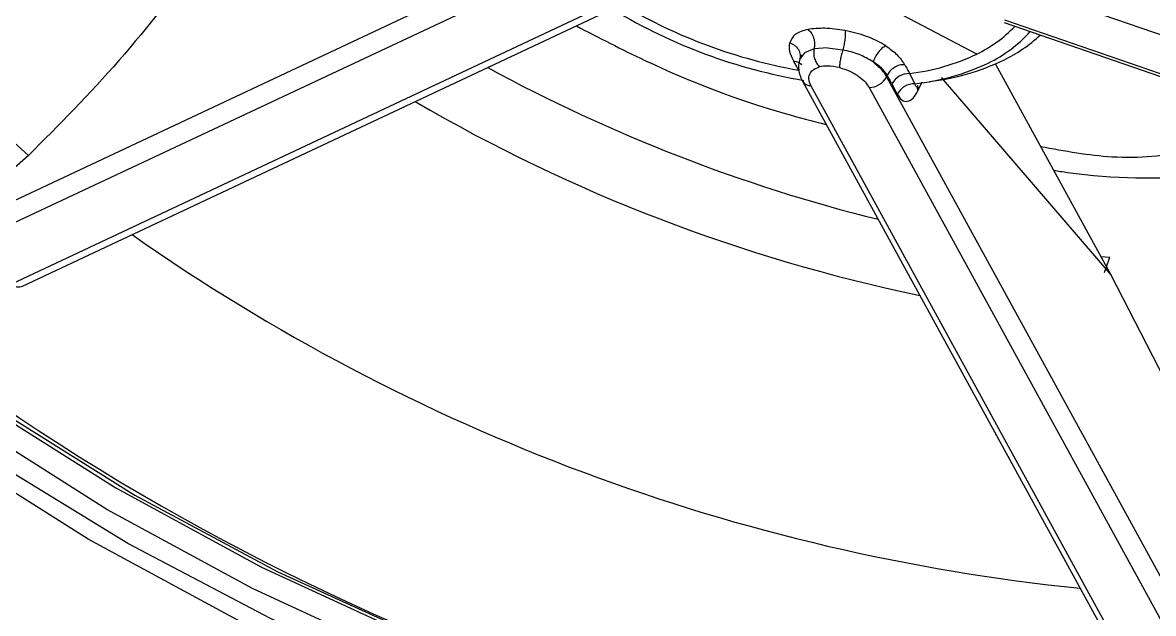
# Model space of a CAD drawing. Extents: x 0 to 84, y -21 to 126.
# Drawn here: x 28.004 to 28.902, y 60.711 to 61.18 of the extents above; entities that cross this region are included whole.
import ezdxf

# ---------------------------------------------------------------- set-up
doc = ezdxf.new("R2010")
doc.units = 0
doc.header["$MEASUREMENT"] = 0
doc.layers.add('1', color=4, linetype='Continuous')

# ---------------------------------------------------------------- blocks, each defined once
blk = doc.blocks.new('PRODIGY')
at = {"layer": '1', "color": 3, "linetype": 'Continuous', "lineweight": 25}
for p, q in [((27.95154, 61.01739), (28.41944, 61.23694)), ((27.9565, 61.00202), (28.4244, 61.22157)), ((28.79225, 61.21023), (29.53648, 60.95332)), ((28.76195, 61.15487), (28.66637, 61.20519)), ((28.46258, 61.1918), (27.99468, 60.97225)), ((28.00359, 60.97067), (28.47149, 61.19022)), ((28.78377, 61.17985), (29.528, 60.92294)), ((29.52843, 60.92498), (28.7842, 61.18189)), ((28.62497, 61.15587), (28.62123, 61.15046)), ((28.63265, 61.15896), (28.62497, 61.15587)), ((28.64326, 61.15974), (28.63264, 61.15897)), ((28.64326, 61.15974), (28.65565, 61.15826)), ((28.62154, 61.15462), (28.6227, 61.15365)), ((28.77682, 61.147), (28.86847, 60.97962)), ((28.62081, 61.14118), (28.6203, 61.14215)), ((28.6909, 61.13806), (28.69031, 61.13683)), ((28.70857, 61.13943), (28.71278, 61.13129)), ((28.62345, 61.13339), (28.89329, 60.64118)), ((28.90004, 60.63764), (28.6302, 61.12985)), ((28.67642, 61.12843), (28.94626, 60.63622)), ((28.69031, 61.13683), (28.96016, 60.64463)), ((28.69457, 61.13122), (28.69878, 61.12308)), ((28.7148, 61.12842), (28.71563, 61.12836)), ((28.71523, 61.12572), (28.71863, 61.13295)), ((28.73376, 61.13634), (28.86847, 60.97962)), ((28.00823, 61.07439), (27.95499, 61.02733)), ((28.8679, 60.99342), (28.86059, 60.99401)), ((28.86352, 60.98147), (28.86735, 60.99191)), ((28.86736, 60.9919), (28.8679, 60.99342)), ((28.86847, 60.97962), (28.91122, 60.89687))]:
    blk.add_line(p, q, dxfattribs=at)
at = {"layer": '1', "color": 3, "linetype": 'Continuous', "lineweight": 25, "flags": 128}
for points in [[(28.80609, 60.51915), (28.6846, 60.54021), (28.56187, 60.56988), (28.43934, 60.60782), (28.31844, 60.65359), (28.20061, 60.70663), (28.0872, 60.76634), (27.97957, 60.83202), (27.87895, 60.90288), (27.78655, 60.97811), (27.70344, 61.05682), (27.63059, 61.13808), (27.56886, 61.22095), (27.51897, 61.30445), (27.48151, 61.38761), (27.45692, 61.46945), (27.44548, 61.549), (27.44733, 61.62534), (27.46245, 61.69758), (27.47753, 61.73792)], [(28.00823, 61.07439), (27.93297, 61.14198), (27.86735, 61.2123), (27.81234, 61.28433), (27.76873, 61.35705), (27.73714, 61.42939), (27.71802, 61.50032), (27.71166, 61.56881), (27.71247, 61.59195)], [(27.48465, 61.45592), (27.51691, 61.37076), (27.56267, 61.28475), (27.62135, 61.19896), (27.69222, 61.11449), (27.77438, 61.03238), (27.86681, 60.95367), (27.96834, 60.87935), (28.07769, 60.81036), (28.19349, 60.74757), (28.31428, 60.69175), (28.43854, 60.64362), (28.56471, 60.60379), (28.69121, 60.57274), (28.81644, 60.55088)], [(28.80939, 60.53374), (28.68416, 60.5556), (28.55766, 60.58664), (28.43149, 60.62648), (28.30722, 60.67461), (28.18643, 60.73042), (28.07063, 60.79322), (27.96128, 60.86221), (27.85976, 60.93653), (27.76733, 61.01523), (27.68516, 61.09734), (27.6143, 61.18182), (27.55561, 61.26761), (27.50986, 61.35362), (27.4776, 61.43878)], [(28.80707, 60.50586), (28.6797, 60.5281), (28.55104, 60.55967), (28.42271, 60.60019), (28.29632, 60.64914), (28.17347, 60.70591), (28.05569, 60.76978), (27.94447, 60.83995), (27.84121, 60.91554), (27.7472, 60.99559), (27.66364, 61.0791), (27.59156, 61.16502), (27.56486, 61.20168)], [(27.88532, 60.94412), (27.98528, 60.8718), (28.0928, 60.80475), (28.20651, 60.74382), (28.32499, 60.68978), (28.44676, 60.64331), (28.57027, 60.605), (28.69398, 60.57531), (28.81633, 60.55464), (28.93577, 60.54323), (29.05082, 60.54123), (29.16002, 60.54867), (29.262, 60.56545), (29.35547, 60.59136), (29.43927, 60.62608), (29.51233, 60.66916), (29.57374, 60.72008), (29.62273, 60.77818), (29.64408, 60.81282)]]:
    blk.add_lwpolyline(points, dxfattribs=at)
at = {"layer": '1', "color": 3, "linetype": 'Continuous', "lineweight": 25}
for centre, radius, start, end in [((28.69234, 61.55102), 0.41516, 239.42757, 260.00642), ((28.69758, 61.56379), 0.43595, 239.07874, 260.35441), ((28.71633, 61.24946), 0.10502, 295.74589, 316.30463), ((28.72506, 61.24441), 0.10699, 295.44207, 317.91538), ((28.73187, 61.25638), 0.11815, 295.85802, 312.98828), ((28.68827, 61.30961), 0.17139, 276.80182, 295.46111), ((28.693, 61.31208), 0.18187, 276.24191, 295.40367), ((28.70186, 61.32182), 0.19012, 276.78112, 295.39373), ((29.00131, 62.3019), 1.31713, 241.52263, 256.04165), ((28.70835, 61.12377), 0.01567, 89.20879, 151.598), ((28.62991, 61.13751), 0.00767, 212.53265, 272.13596), ((28.67656, 61.14387), 0.01545, 269.46846, 332.89199), ((28.71256, 61.11562), 0.01567, 89.2181, 151.58869), ((28.98813, 62.27002), 1.33465, 239.74771, 258.26665), ((29.00524, 62.31462), 1.59203, 234.93665, 264.19395), ((28.00039, 60.97855), 0.0085, 227.78612, 292.08778), ((29.05465, 62.43957), 1.89373, 232.14182, 268.86815)]:
    blk.add_arc(centre, radius, start, end, dxfattribs=at)
for points, knots in [([(27.63085, 64.22067), (27.64797, 64.21116), (27.70239, 64.18096), (27.81396, 64.11856), (27.9699, 64.03039), (28.1373, 63.93423), (28.35738, 63.80574), (28.62411, 63.64599), (28.94611, 63.44417), (29.20866, 63.27023), (29.41531, 63.12741), (29.56918, 63.01831), (29.7218, 62.90759), (29.9237, 62.75796), (30.17194, 62.56796), (30.41941, 62.3672), (30.60316, 62.20764), (30.73818, 62.08408), (30.85955, 61.96624), (31.02177, 61.79649), (31.16618, 61.62288), (31.28781, 61.44341), (31.36549, 61.30629), (31.42693, 61.16856), (31.47067, 61.03175), (31.49133, 60.92177), (31.4995, 60.83415), (31.50123, 60.77063), (31.49862, 60.70576), (31.49287, 60.65097), (31.48521, 60.60314), (31.4773, 60.5635), (31.47076, 60.53752), (31.46749, 60.52453)], [0, 0, 0, 0, 0.009273, 0.02948, 0.060596, 0.094292, 0.121271, 0.182001, 0.242883, 0.304042, 0.334782, 0.365644, 0.396631, 0.427703, 0.489951, 0.552125, 0.588013, 0.614302, 0.646861, 0.67689, 0.740233, 0.772375, 0.804814, 0.837493, 0.870307, 0.903098, 0.918036, 0.93572, 0.951225, 0.968028, 0.978692, 0.98935, 1, 1, 1, 1]), ([(31.0727, 60.73859), (31.07394, 60.74419), (31.07641, 60.75535), (31.07966, 60.77218), (31.08257, 60.78901), (31.0851, 60.80584), (31.08726, 60.82268), (31.08905, 60.83953), (31.09047, 60.85638), (31.09151, 60.87323), (31.09218, 60.89009), (31.09248, 60.90696), (31.09241, 60.92383), (31.09121, 60.96955), (31.08336, 61.04505), (31.05788, 61.15217), (31.01772, 61.26104), (30.96334, 61.37107), (30.89491, 61.48266), (30.78612, 61.63298), (30.62068, 61.82127), (30.39082, 62.04187), (30.13901, 62.25722), (29.87457, 62.46623), (29.64857, 62.63629), (29.46738, 62.76993), (29.28492, 62.90266), (29.09883, 63.03483), (28.90734, 63.16559), (28.70902, 63.29726), (28.50631, 63.42637), (28.29757, 63.55496), (28.15111, 63.64335), (28.01405, 63.72475), (27.88772, 63.79885), (27.75719, 63.87447), (27.62252, 63.95167), (27.53108, 64.00339), (27.48475, 64.02959)], [0, 0, 0, 0, 0.00521, 0.010385, 0.015525, 0.020632, 0.025705, 0.030747, 0.035757, 0.040737, 0.045688, 0.05061, 0.055505, 0.060373, 0.090174, 0.119524, 0.148789, 0.178362, 0.207785, 0.238197, 0.299496, 0.362001, 0.425025, 0.487888, 0.550016, 0.58106, 0.611564, 0.673601, 0.705441, 0.736982, 0.801713, 0.833861, 0.867365, 0.892423, 0.918213, 0.944738, 0.972, 1, 1, 1, 1]), ([(28.44983, 59.96081), (28.43789, 59.96546), (28.41403, 59.97474), (28.37836, 59.98891), (28.34284, 60.00324), (28.30747, 60.01775), (28.27226, 60.03243), (28.23721, 60.04729), (28.20231, 60.06233), (28.16758, 60.07754), (28.13301, 60.09292), (28.09861, 60.10848), (28.06438, 60.12421), (28.03032, 60.14011), (27.99644, 60.15618), (27.96273, 60.17242), (27.92921, 60.18883), (27.89586, 60.20542), (27.8627, 60.22217), (27.82973, 60.23909), (27.79695, 60.25618), (27.76435, 60.27344), (27.73195, 60.29086), (27.69974, 60.30845), (27.66773, 60.32621), (27.63592, 60.34414), (27.60431, 60.36223), (27.5729, 60.38048), (27.5417, 60.3989), (27.5107, 60.41749), (27.43025, 60.46647), (27.30288, 60.54824), (27.13428, 60.66675), (26.97336, 60.79075), (26.81164, 60.9275), (26.65109, 61.07803), (26.49401, 61.24314), (26.34823, 61.41553), (26.21598, 61.59218), (26.09618, 61.77307), (26.01364, 61.91396), (25.95861, 62.01568), (25.92715, 62.07619), (25.89649, 62.13754), (25.86665, 62.19973), (25.8375, 62.26277), (25.8189, 62.30506), (25.80954, 62.32635)], [0, 0, 0, 0, 0.009181, 0.018342, 0.027485, 0.036609, 0.045714, 0.054801, 0.063871, 0.072923, 0.081958, 0.090977, 0.099979, 0.108966, 0.117938, 0.126896, 0.135839, 0.144769, 0.153687, 0.162592, 0.171486, 0.180369, 0.189242, 0.198106, 0.206961, 0.215809, 0.224649, 0.233484, 0.242313, 0.251138, 0.25996, 0.31146, 0.36307, 0.415007, 0.4675, 0.529721, 0.593326, 0.658691, 0.726179, 0.792586, 0.861596, 0.883862, 0.90644, 0.929336, 0.952558, 0.97611, 1, 1, 1, 1]), ([(28.14813, 61.23488), (28.12577, 61.20571), (28.08106, 61.14737), (28.03251, 61.09872), (28.00823, 61.07439)], [0, 0, 0, 0, 0.499995, 1, 1, 1, 1]), ([(28.44376, 61.1772), (28.46175, 61.1679), (28.51477, 61.14049), (28.58278, 61.11419), (28.63141, 61.10179), (28.6423, 61.09901)], [0, 0, 0, 0, 0.285057, 0.839946, 1, 1, 1, 1]), ([(28.62769, 61.17446), (28.62402, 61.17344), (28.61661, 61.17139), (28.61448, 61.16636), (28.6134, 61.16382)], [0, 0, 0, 0, 0.495358, 1, 1, 1, 1]), ([(28.65743, 61.17354), (28.65465, 61.17399), (28.64911, 61.1749), (28.63848, 61.17568), (28.632, 61.17495), (28.62769, 61.17446)], [0, 0, 0, 0, 0.252066, 0.501684, 1, 1, 1, 1]), ([(28.62769, 61.17446), (28.62862, 61.17365), (28.63056, 61.17195), (28.63251, 61.16783), (28.63336, 61.16318), (28.63287, 61.16034), (28.63264, 61.15897)], [0, 0, 0, 0, 0.240604, 0.50002, 0.759512, 1, 1, 1, 1]), ([(28.65743, 61.17354), (28.65749, 61.17275), (28.65761, 61.17112), (28.65728, 61.16706), (28.6566, 61.16246), (28.65596, 61.15962), (28.65565, 61.15825)], [0, 0, 0, 0, 0.240515, 0.500037, 0.759444, 1, 1, 1, 1]), ([(28.68966, 61.16147), (28.6891, 61.16183), (28.68454, 61.16472), (28.67408, 61.16969), (28.66317, 61.17221), (28.65743, 61.17354)], [0, 0, 0, 0, 0.0623, 0.507295, 1, 1, 1, 1]), ([(28.61656, 61.14925), (28.61531, 61.15194), (28.61282, 61.15732), (28.61321, 61.16165), (28.6134, 61.16382)], [0, 0, 0, 0, 0.500268, 1, 1, 1, 1]), ([(28.6134, 61.16382), (28.61475, 61.16323), (28.61683, 61.16233), (28.61899, 61.16028), (28.62033, 61.15845), (28.62123, 61.15643), (28.62184, 61.15372), (28.62144, 61.15175), (28.62118, 61.15047)], [0, 0, 0, 0, 0.2396655, 0.3684907, 0.4999357, 0.6313838, 0.7602745, 1, 1, 1, 1]), ([(28.63264, 61.15897), (28.63249, 61.15771), (28.63219, 61.15521), (28.63299, 61.15115), (28.6346, 61.14737), (28.63622, 61.14554), (28.63703, 61.14463)], [0, 0, 0, 0, 0.2500203, 0.4999172, 0.7499355, 1, 1, 1, 1]), ([(28.65565, 61.15826), (28.65525, 61.15701), (28.65446, 61.15452), (28.65355, 61.15051), (28.65295, 61.1468), (28.6529, 61.14502), (28.65288, 61.14414)], [0, 0, 0, 0, 0.249948, 0.50004, 0.750002, 1, 1, 1, 1]), ([(28.67964, 61.14866), (28.67602, 61.15079), (28.66876, 61.15508), (28.66003, 61.15719), (28.65565, 61.15825)], [0, 0, 0, 0, 0.497384, 1, 1, 1, 1]), ([(28.6894, 61.16135), (28.68848, 61.1608), (28.68659, 61.15965), (28.68363, 61.15638), (28.6811, 61.15248), (28.68013, 61.14991), (28.67967, 61.14867)], [0, 0, 0, 0, 0.24221, 0.501858, 0.760537, 1, 1, 1, 1]), ([(28.68966, 61.16147), (28.68961, 61.16145), (28.68953, 61.16141), (28.68944, 61.16137), (28.6894, 61.16135)], [0, 0, 0, 0, 0.557227, 1, 1, 1, 1]), ([(28.68966, 61.16147), (28.69282, 61.1592), (28.69914, 61.15466), (28.70283, 61.14925), (28.70468, 61.14654)], [0, 0, 0, 0, 0.499714, 1, 1, 1, 1]), ([(28.6203, 61.14215), (28.61961, 61.1435), (28.61837, 61.1459), (28.61711, 61.14823), (28.61656, 61.14925)], [0, 0, 0, 0, 0.5600332, 1, 1, 1, 1]), ([(28.61656, 61.14925), (28.61779, 61.14909), (28.62037, 61.14877), (28.62193, 61.14725), (28.62274, 61.14646)], [0, 0, 0, 0, 0.481766, 1, 1, 1, 1]), ([(28.62173, 61.15194), (28.62127, 61.15047), (28.62034, 61.14752), (28.62033, 61.14267), (28.6213, 61.13775), (28.62287, 61.1346), (28.62365, 61.13304)], [0, 0, 0, 0, 0.251739, 0.503407, 0.753232, 1, 1, 1, 1]), ([(28.67967, 61.14867), (28.68191, 61.14678), (28.68641, 61.14299), (28.68901, 61.13889), (28.69031, 61.13683)], [0, 0, 0, 0, 0.500133, 1, 1, 1, 1]), ([(28.6909, 61.13806), (28.68954, 61.14001), (28.68681, 61.14393), (28.68206, 61.14708), (28.67967, 61.14867)], [0, 0, 0, 0, 0.497591, 1, 1, 1, 1]), ([(28.70468, 61.14654), (28.70335, 61.14645), (28.70061, 61.14626), (28.69641, 61.14435), (28.69284, 61.14148), (28.69153, 61.13918), (28.6909, 61.13806)], [0, 0, 0, 0, 0.24083, 0.499982, 0.759122, 1, 1, 1, 1]), ([(28.70468, 61.14654), (28.70541, 61.14523), (28.70673, 61.1429), (28.70801, 61.14049), (28.70857, 61.13943)], [0, 0, 0, 0, 0.559869, 1, 1, 1, 1]), ([(28.6302, 61.12985), (28.62946, 61.13169), (28.62798, 61.13537), (28.62927, 61.13979), (28.63233, 61.14299), (28.63546, 61.14408), (28.63703, 61.14463)], [0, 0, 0, 0, 0.2794786, 0.5589593, 0.7782246, 1, 1, 1, 1]), ([(28.65288, 61.14414), (28.64961, 61.14477), (28.64378, 61.14589), (28.6391, 61.14501), (28.63703, 61.14463)], [0, 0, 0, 0, 0.559377, 1, 1, 1, 1]), ([(28.65288, 61.14414), (28.65571, 61.14326), (28.66138, 61.1415), (28.66838, 61.13726), (28.67353, 61.13278), (28.67546, 61.12987), (28.67642, 61.12843)], [0, 0, 0, 0, 0.2799655, 0.5615017, 0.7814275, 1, 1, 1, 1]), ([(28.69457, 61.13122), (28.6939, 61.13252), (28.69269, 61.13483), (28.69144, 61.13708), (28.6909, 61.13806)], [0, 0, 0, 0, 0.560134, 1, 1, 1, 1]), ([(28.71575, 61.12836), (28.71546, 61.12833), (28.71484, 61.12828), (28.71367, 61.12895), (28.71314, 61.13035), (28.71278, 61.13129)], [0, 0, 0, 0, 0.220046, 0.47271, 1, 1, 1, 1]), ([(28.71512, 61.12999), (28.71485, 61.12941), (28.71429, 61.12818), (28.7149, 61.12657), (28.71523, 61.12572)], [0, 0, 0, 0, 0.465861, 1, 1, 1, 1]), ([(28.69878, 61.12308), (28.69996, 61.12131), (28.70231, 61.1178), (28.70691, 61.11686), (28.71156, 61.11929), (28.71401, 61.12357), (28.71523, 61.12572)], [0, 0, 0, 0, 0.254052, 0.503801, 0.75156, 1, 1, 1, 1]), ([(28.81267, 61.08152), (28.83198, 61.07801), (28.87466, 61.07024), (28.93381, 61.07666), (28.97799, 61.08854), (28.99079, 61.104), (28.99361, 61.10741)], [0, 0, 0, 0, 0.256403, 0.56664, 0.904516, 1, 1, 1, 1]), ([(28.82303, 61.06261), (28.82676, 61.06203), (28.86765, 61.05569), (28.94183, 61.05582), (29.00517, 61.06454), (29.03685, 61.0689)], [0, 0, 0, 0, 0.04777, 0.523883, 1, 1, 1, 1])]:
    blk.add_open_spline(points, degree=3, knots=knots, dxfattribs=at)

msp = doc.modelspace()

# ---------------------------------------------------------------- block references
at = {"layer": '1'}
msp.add_blockref('PRODIGY', (0, 0), dxfattribs=at)

doc.saveas('drawing.dxf')
